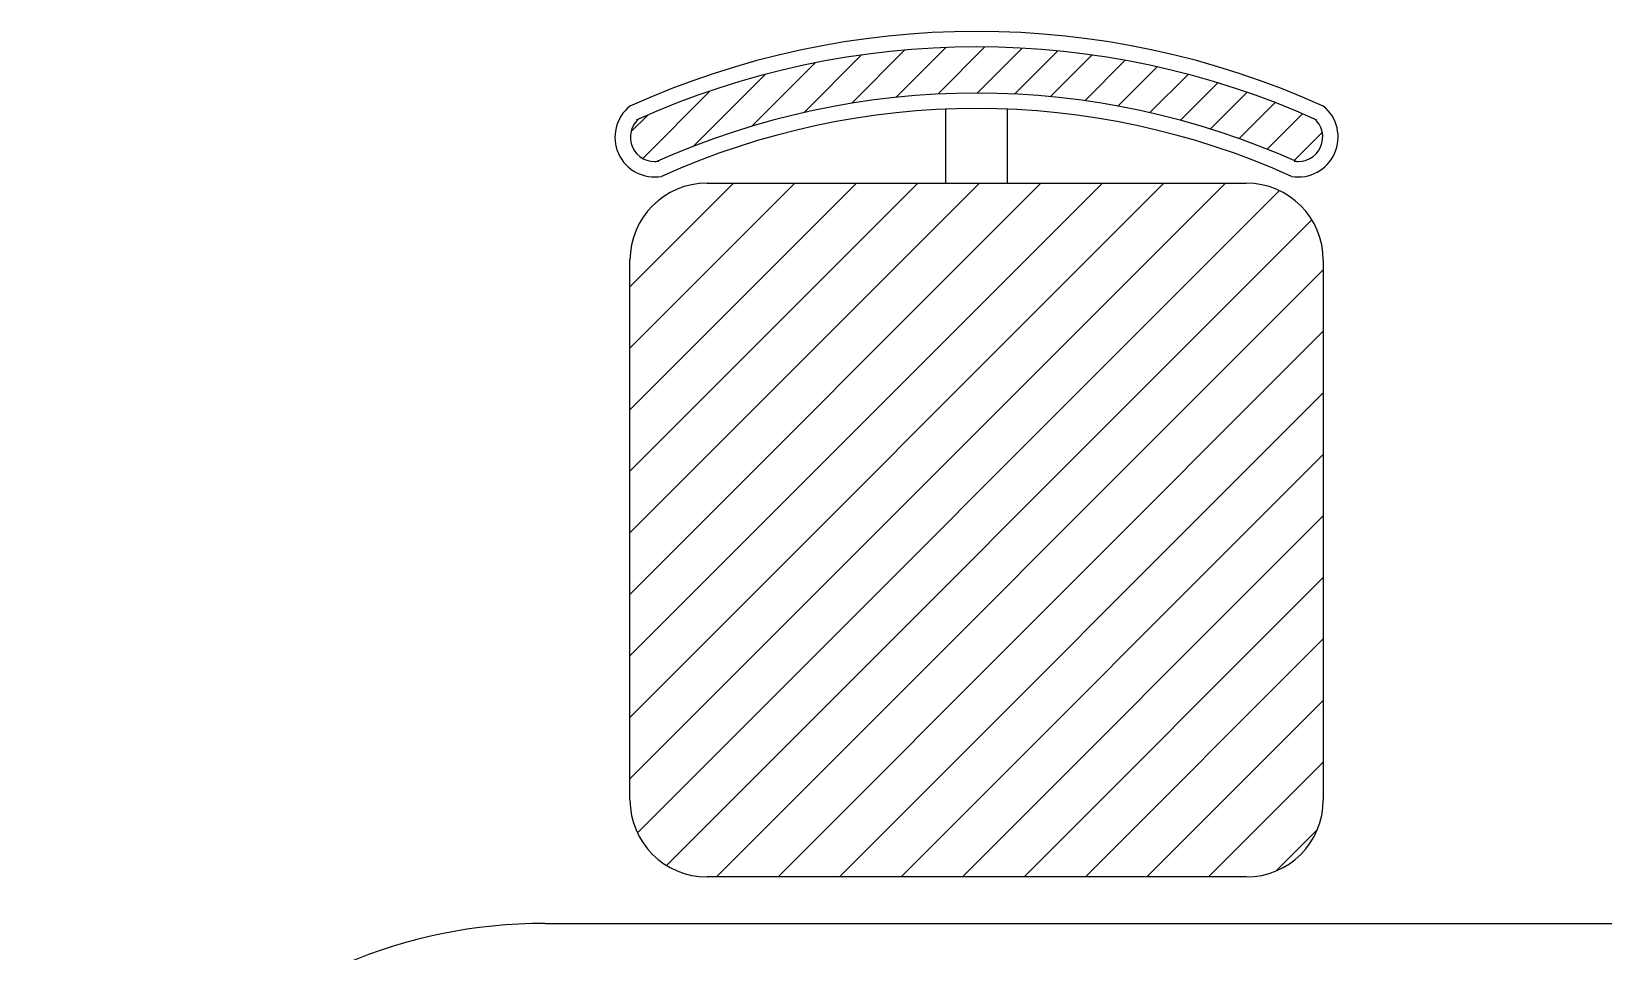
# Model space of a CAD drawing. Extents: x 15.9 to 33.1, y 12.3 to 21.3.
# Drawn here: x 22.179 to 23.069, y 14.744 to 15.265 of the extents above; entities that cross this region are included whole.
import ezdxf

# ---------------------------------------------------------------- set-up
doc = ezdxf.new("R2010")
doc.units = 0
doc.header["$LTSCALE"] = 0.5
doc.header["$MEASUREMENT"] = 0
doc.layers.get('0').update_dxf_attribs({"linetype": 'CONTINUOUS'})

# ---------------------------------------------------------------- blocks, each defined once
blk = doc.blocks.new('A$C403C54AD')
at = {"lineweight": 0, "ltscale": 0.05}
for p, q in [((1.08487, 2.04801, -0.0006), (1.05817, 2.02131, -0.0006)), ((0.98883, 2.03904, -0.0006), (0.95295, 2.00317, -0.0006)), ((1.01504, 2.04349, -0.0006), (0.98249, 2.01094, -0.0006)), ((1.0396, 2.04628, -0.0006), (1.00949, 2.01617, -0.0006)), ((1.0628, 2.04771, -0.0006), (1.03459, 2.0195, -0.0006)), ((1.10595, 2.04733, -0.0006), (1.08048, 2.02186, -0.0006)), ((1.12617, 2.04578, -0.0006), (1.10173, 2.02134, -0.0006)), ((1.14561, 2.04345, -0.0006), (1.12204, 2.01988, -0.0006)), ((1.16435, 2.04042, -0.0006), (1.14152, 2.01759, -0.0006)), ((0.96052, 2.0325, -0.0006), (0.91977, 1.99175, -0.0006)), ((1.18244, 2.03675, -0.0006), (1.16025, 2.01456, -0.0006)), ((1.19994, 2.03248, -0.0006), (1.17831, 2.01085, -0.0006)), ((0.92935, 2.0231, -0.0006), (0.89111, 1.98486, -0.0006)), ((1.21689, 2.02766, -0.0006), (1.19574, 2.00651, -0.0006)), ((1.23332, 2.02232, -0.0006), (1.21259, 2.00159, -0.0006)), ((1.24925, 2.01649, -0.0006), (1.22889, 1.99613, -0.0006)), ((0.89391, 2.00942, -0.0006), (0.88439, 1.9999, -0.0006)), ((1.26472, 2.01019, -0.0006), (1.24469, 1.99016, -0.0006)), ((1.27594, 1.99965, -0.0006), (1.25999, 1.98369, -0.0006)), ((1.22107, 1.97089, -0.0006), (0.88387, 1.63369, -0.0006)), ((1.18624, 1.97089, -0.0006), (0.88387, 1.66852, -0.0006)), ((1.15141, 1.97089, -0.0006), (0.88387, 1.70335, -0.0006)), ((1.11659, 1.97089, -0.0006), (0.88387, 1.73817, -0.0006)), ((1.08176, 1.97089, -0.0006), (0.88387, 1.773, -0.0006)), ((1.04693, 1.97089, -0.0006), (0.88387, 1.80783, -0.0006)), ((1.0121, 1.97089, -0.0006), (0.88387, 1.84266, -0.0006)), ((0.97728, 1.97089, -0.0006), (0.88387, 1.87749, -0.0006)), ((0.94245, 1.97089, -0.0006), (0.88387, 1.91231, -0.0006)), ((1.25166, 1.96666, -0.0006), (0.8881, 1.6031, -0.0006)), ((1.27003, 1.9502, -0.0006), (0.90456, 1.58473, -0.0006)), ((1.27654, 1.92188, -0.0006), (0.93288, 1.57822, -0.0006)), ((1.27654, 1.88705, -0.0006), (0.96771, 1.57822, -0.0006)), ((1.27654, 1.85223, -0.0006), (1.00253, 1.57822, -0.0006)), ((1.27654, 1.8174, -0.0006), (1.03736, 1.57822, -0.0006)), ((1.27654, 1.78257, -0.0006), (1.07219, 1.57822, -0.0006)), ((1.27654, 1.74774, -0.0006), (1.10702, 1.57822, -0.0006)), ((1.27654, 1.71292, -0.0006), (1.14185, 1.57822, -0.0006)), ((1.27654, 1.67809, -0.0006), (1.17667, 1.57822, -0.0006)), ((1.27654, 1.64326, -0.0006), (1.2115, 1.57822, -0.0006)), ((1.27319, 1.60508, -0.0006), (1.24968, 1.58157, -0.0006))]:
    blk.add_line(p, q, dxfattribs=at)
for p, q in [((1.06275, 1.97089, -0.0006), (1.06275, 2.01313, -0.0006)), ((1.09766, 1.97089, -0.0006), (1.09766, 2.01313, -0.0006)), ((0.9275, 1.97089, -0.0006), (1.23291, 1.97089, -0.0006)), ((0.88387, 1.75274, -0.0006), (0.88387, 1.92726, -0.0006)), ((1.27654, 1.92726, -0.0006), (1.27654, 1.62185, -0.0006)), ((0.88387, 1.62185, -0.0006), (0.88387, 1.75274, -0.0006)), ((1.23291, 1.57822, -0.0006), (0.9275, 1.57822, -0.0006)), ((0.83575, 1.55195, -0.0006), (1.99923, 1.55195, -0.0006))]:
    blk.add_line(p, q)
for centre, radius, start, end in [((1.0802, 1.57933, -0.0006), 0.47743, 65.7176, 114.2824), ((1.0802, 1.57933, -0.0006), 0.46871, 65.7176, 114.2824), ((1.0802, 1.57933, -0.0006), 0.44253, 65.7176, 114.2824), ((0.89781, 1.99688, -0.0006), 0.02249, 128.33061, 280.2342), ((1.0802, 1.57933, -0.0006), 0.4338, 65.7176, 114.2824), ((1.26239, 1.99698, -0.0006), 0.02254, 260.33156, 51.10363), ((0.89781, 1.99688, -0.0006), 0.01376, 128.33061, 280.2342), ((1.26239, 1.99698, -0.0006), 0.01382, 260.33156, 51.10363), ((0.9275, 1.92726, -0.0006), 0.04363, 90, 180), ((1.23291, 1.92726, -0.0006), 0.04363, 0, 90), ((0.9275, 1.62185, -0.0006), 0.04363, 180, 270), ((1.23291, 1.62185, -0.0006), 0.04363, 270, 0), ((0.83575, 1.26108, -0.0006), 0.29087, 90, 180)]:
    blk.add_arc(centre, radius, start, end)

msp = doc.modelspace()

# ---------------------------------------------------------------- block references
msp.add_blockref('A$C403C54AD', (21.63411, 13.20843, 0.0006))

doc.saveas('drawing.dxf')
